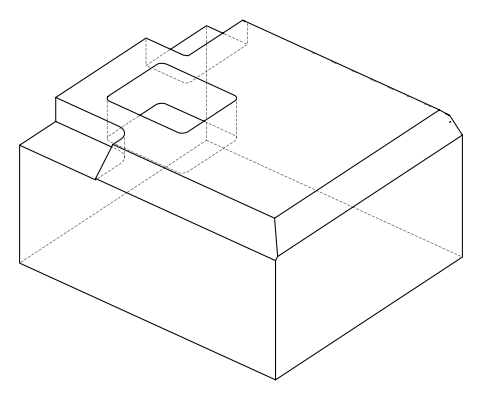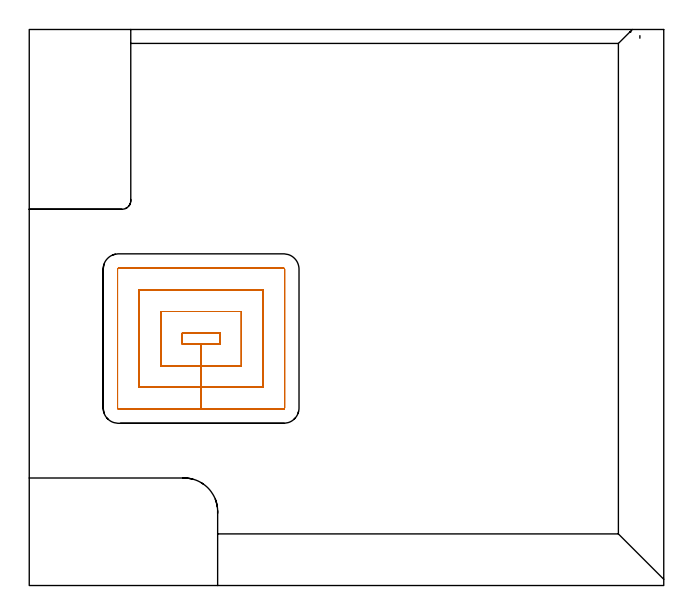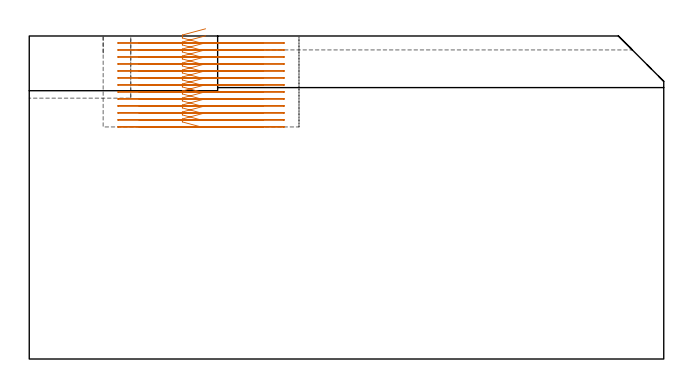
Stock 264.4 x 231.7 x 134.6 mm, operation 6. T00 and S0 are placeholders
(PLAN: 6 operations, 3 tool changes, 83.1 min)
(1 AREA_MILL | FG_CHAMFER_SURFACE | UGT0205_001 | 5.09 min | 3646 mm3)
(2 AREA_MILL_1 | FG_CHAMFER_SURFACE_1 | UGT0205_001 | 11.71 min | 44768 mm3)
(3 AREA_MILL_2 | FG_CHAMFER_SURFACE_2 | UGT0205_001 | 12.59 min | 38596 mm3)
(4 MILL_CORNER_NOTCH_RECTANGULAR | CORNER_NOTCH_RECTANGULAR | NXT0201_008 | Follow Part, ap 1.5, ae 75% | 33.86 min | 81932 mm3)
(5 MILL_CORNER_NOTCH_RECTANGULAR_1 | CORNER_NOTCH_RECTANGULAR_1 | UGT0201_109 | Follow Part, ap 6.35, ae 75% | 2.44 min | 77368 mm3)
(6 MILL_RECTANGULAR_POCKET | POCKET_RECTANGULAR_STRAIGHT | NXT0201_011 | Follow Part, ap 3, ae 75% | 17.38 min | 217044 mm3)
(TOOL UGT0205_001 | Chamfer Mill 20 x 3 x 45 deg. | D20 FL50 Z2)
(TOOL NXT0201_008 | ENDMILL 6mm [2P460-0600-NA 1630] | D6 FL26 Z6)
(TOOL UGT0201_109 | End Mill 25.4 mm | D25.4 FL25 Z2)
(TOOL NXT0201_011 | ENDMILL 12mm [2P460-1200-NA 1630] | D12 FL38 Z6)
(OP 6 MILL_RECTANGULAR_POCKET)
G17 G21 G94 G90
T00 M6
G54
G17 G0 G90 X73.476 Y105.2 S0 M3
G43 Z144.6 H1
Z137.6
G94 G1 X63.8 Z135.007 F250.
Y100.6 Z133.775
X71.6 Z131.685
X79.4 F500.
Y105.2
X63.8
Y100.6
X71.6
Y91.6
X88.4
Y114.2
X54.8
Y91.6
X71.6
Y82.6
X97.4
Y123.2
X45.8
Y82.6
X71.6
Y73.6
X106.
G3 X106.4 Y74. R0.4
G1 Y131.8
G3 X106. Y132.2 R0.4
G1 X37.2
G3 X36.8 Y131.8 R0.4
G1 Y74.
G3 X37.2 Y73.6 R0.4
G1 X71.6
X72.6
G0 X73.476 Y105.2 Z134.685
G1 X63.8 Z132.092 F250.
Y100.6 Z130.859
X71.6 Z128.769
X79.4 F500.
Y105.2
X63.8
Y100.6
X71.6
Y91.6
X88.4
Y114.2
X54.8
Y91.6
X71.6
Y82.6
X97.4
Y123.2
X45.8
Y82.6
X71.6
Y73.6
X106.
G3 X106.4 Y74. R0.4
G1 Y131.8
G3 X106. Y132.2 R0.4
G1 X37.2
G3 X36.8 Y131.8 R0.4
G1 Y74.
G3 X37.2 Y73.6 R0.4
G1 X71.6
X72.6
G0 X73.476 Y105.2 Z131.769
G1 X63.8 Z129.176 F250.
Y100.6 Z127.944
X71.6 Z125.854
X79.4 F500.
Y105.2
X63.8
Y100.6
X71.6
Y91.6
X88.4
Y114.2
X54.8
Y91.6
X71.6
Y82.6
X97.4
Y123.2
X45.8
Y82.6
X71.6
Y73.6
X106.
G3 X106.4 Y74. R0.4
G1 Y131.8
G3 X106. Y132.2 R0.4
G1 X37.2
G3 X36.8 Y131.8 R0.4
G1 Y74.
G3 X37.2 Y73.6 R0.4
G1 X71.6
X72.6
G0 X73.476 Y105.2 Z128.854
G1 X63.8 Z126.261 F250.
Y100.6 Z125.028
X71.6 Z122.938
X79.4 F500.
Y105.2
X63.8
Y100.6
X71.6
Y91.6
X88.4
Y114.2
X54.8
Y91.6
X71.6
Y82.6
X97.4
Y123.2
X45.8
Y82.6
X71.6
Y73.6
X106.
G3 X106.4 Y74. R0.4
G1 Y131.8
G3 X106. Y132.2 R0.4
G1 X37.2
G3 X36.8 Y131.8 R0.4
G1 Y74.
G3 X37.2 Y73.6 R0.4
G1 X71.6
X72.6
G0 X73.476 Y105.2 Z125.938
G1 X63.8 Z123.346 F250.
Y100.6 Z122.113
X71.6 Z120.023
X79.4 F500.
Y105.2
X63.8
Y100.6
X71.6
Y91.6
X88.4
Y114.2
X54.8
Y91.6
X71.6
Y82.6
X97.4
Y123.2
X45.8
Y82.6
X71.6
Y73.6
X106.
G3 X106.4 Y74. R0.4
G1 Y131.8
G3 X106. Y132.2 R0.4
G1 X37.2
G3 X36.8 Y131.8 R0.4
G1 Y74.
G3 X37.2 Y73.6 R0.4
G1 X71.6
X72.6
G0 X73.476 Y105.2 Z123.023
G1 X63.8 Z120.43 F250.
Y100.6 Z119.198
X71.6 Z117.108
X79.4 F500.
Y105.2
X63.8
Y100.6
X71.6
Y91.6
X88.4
Y114.2
X54.8
Y91.6
X71.6
Y82.6
X97.4
Y123.2
X45.8
Y82.6
X71.6
Y73.6
X106.
G3 X106.4 Y74. R0.4
G1 Y131.8
G3 X106. Y132.2 R0.4
G1 X37.2
G3 X36.8 Y131.8 R0.4
G1 Y74.
G3 X37.2 Y73.6 R0.4
G1 X71.6
X72.6
G0 X73.476 Y105.2 Z120.108
G1 X63.8 Z117.515 F250.
Y100.6 Z116.282
X71.6 Z114.192
X79.4 F500.
Y105.2
X63.8
Y100.6
X71.6
Y91.6
X88.4
Y114.2
X54.8
Y91.6
X71.6
Y82.6
X97.4
Y123.2
X45.8
Y82.6
X71.6
Y73.6
X106.
G3 X106.4 Y74. R0.4
G1 Y131.8
G3 X106. Y132.2 R0.4
G1 X37.2
G3 X36.8 Y131.8 R0.4
G1 Y74.
G3 X37.2 Y73.6 R0.4
G1 X71.6
X72.6
G0 X73.476 Y105.2 Z117.192
G1 X63.8 Z114.599 F250.
Y100.6 Z113.367
X71.6 Z111.277
X79.4 F500.
Y105.2
X63.8
Y100.6
X71.6
Y91.6
X88.4
Y114.2
X54.8
Y91.6
X71.6
Y82.6
X97.4
Y123.2
X45.8
Y82.6
X71.6
Y73.6
X106.
G3 X106.4 Y74. R0.4
G1 Y131.8
G3 X106. Y132.2 R0.4
G1 X37.2
G3 X36.8 Y131.8 R0.4
G1 Y74.
G3 X37.2 Y73.6 R0.4
G1 X71.6
X72.6
G0 X73.476 Y105.2 Z114.277
G1 X63.8 Z111.684 F250.
Y100.6 Z110.452
X71.6 Z108.362
X79.4 F500.
Y105.2
X63.8
Y100.6
X71.6
Y91.6
X88.4
Y114.2
X54.8
Y91.6
X71.6
Y82.6
X97.4
Y123.2
X45.8
Y82.6
X71.6
Y73.6
X106.
G3 X106.4 Y74. R0.4
G1 Y131.8
G3 X106. Y132.2 R0.4
G1 X37.2
G3 X36.8 Y131.8 R0.4
G1 Y74.
G3 X37.2 Y73.6 R0.4
G1 X71.6
X72.6
G0 X73.476 Y105.2 Z111.362
G1 X63.8 Z108.769 F250.
Y100.6 Z107.536
X71.6 Z105.446
X79.4 F500.
Y105.2
X63.8
Y100.6
X71.6
Y91.6
X88.4
Y114.2
X54.8
Y91.6
X71.6
Y82.6
X97.4
Y123.2
X45.8
Y82.6
X71.6
Y73.6
X106.
G3 X106.4 Y74. R0.4
G1 Y131.8
G3 X106. Y132.2 R0.4
G1 X37.2
G3 X36.8 Y131.8 R0.4
G1 Y74.
G3 X37.2 Y73.6 R0.4
G1 X71.6
X72.6
G0 X73.476 Y105.2 Z108.446
G1 X63.8 Z105.853 F250.
Y100.6 Z104.621
X71.6 Z102.531
X79.4 F500.
Y105.2
X63.8
Y100.6
X71.6
Y91.6
X88.4
Y114.2
X54.8
Y91.6
X71.6
Y82.6
X97.4
Y123.2
X45.8
Y82.6
X71.6
Y73.6
X106.
G3 X106.4 Y74. R0.4
G1 Y131.8
G3 X106. Y132.2 R0.4
G1 X37.2
G3 X36.8 Y131.8 R0.4
G1 Y74.
G3 X37.2 Y73.6 R0.4
G1 X71.6
X72.6
G0 X73.476 Y105.2 Z105.531
G1 X63.8 Z102.938 F250.
Y100.6 Z101.705
X71.6 Z99.615
X79.4 F500.
Y105.2
X63.8
Y100.6
X71.6
Y91.6
X88.4
Y114.2
X54.8
Y91.6
X71.6
Y82.6
X97.4
Y123.2
X45.8
Y82.6
X71.6
Y73.6
X106.
G3 X106.4 Y74. R0.4
G1 Y131.8
G3 X106. Y132.2 R0.4
G1 X37.2
G3 X36.8 Y131.8 R0.4
G1 Y74.
G3 X37.2 Y73.6 R0.4
G1 X71.6
X72.6
G0 X73.476 Y105.2 Z102.615
G1 X63.8 Z100.023 F250.
Y100.6 Z98.79
X71.6 Z96.7
X79.4 F500.
Y105.2
X63.8
Y100.6
X71.6
Y91.6
X88.4
Y114.2
X54.8
Y91.6
X71.6
Y82.6
X97.4
Y123.2
X45.8
Y82.6
X71.6
Y73.6
X106.
G3 X106.4 Y74. R0.4
G1 Y131.8
G3 X106. Y132.2 R0.4
G1 X37.2
G3 X36.8 Y131.8 R0.4
G1 Y74.
G3 X37.2 Y73.6 R0.4
G1 X71.6
X72.6
G0 Z144.6
M5
M2
